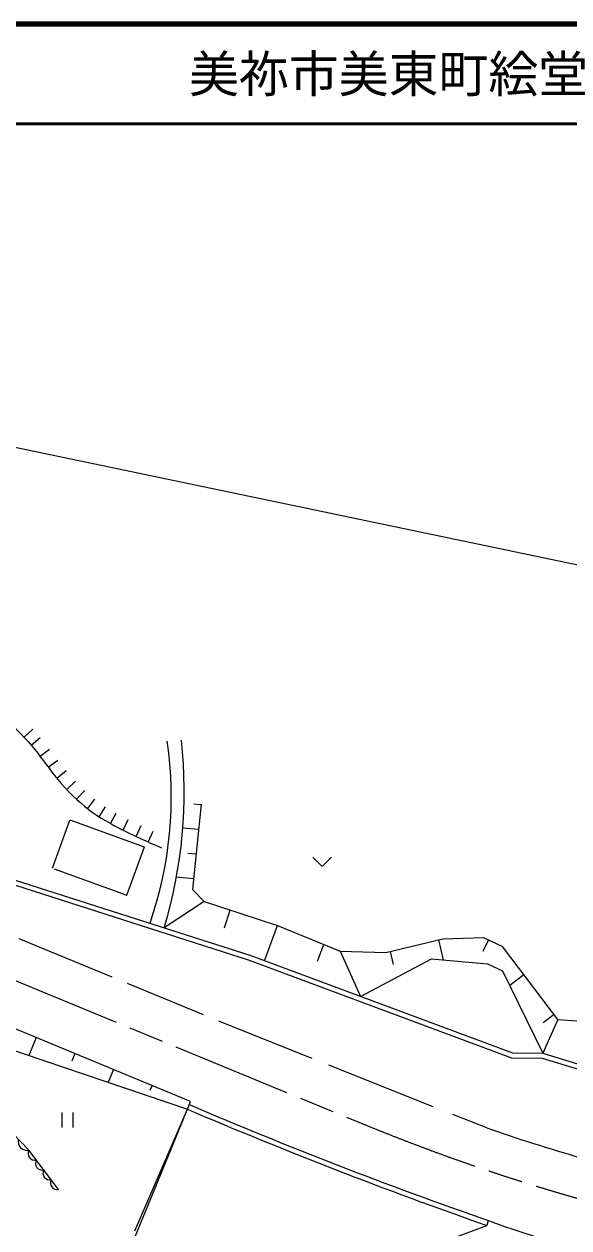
# Model space of a CAD drawing. Units: millimetres, scale not verified. Extents: x 40000 to 680000, y 20000 to 380000.
# Drawn here: x 388479 to 443104, y 259345 to 380000 of the extents above; entities that cross this region are included whole.
import ezdxf
from ezdxf.enums import TextEntityAlignment as Align

# ---------------------------------------------------------------- set-up
doc = ezdxf.new("R2010")
doc.units = ezdxf.units.MM
doc.header["$LTSCALE"] = 1000
doc.linetypes.add('CHAIN', pattern=[18.5, 12, -1.5, 3.5, -1.5])
for name, color, linetype, lineweight in [('M-BGD', 7, 'Continuous', 25), ('M-BMK', 2, 'CHAIN', 13), ('M-STR-HTXT', 7, 'Continuous', 13), ('M-TTL', 2, 'Continuous', 140), ('M-TTL-LINE', 7, 'Continuous', 50)]:
    doc.layers.add(name, color=color, linetype=linetype, lineweight=lineweight)
doc.layers.add('M-TTL-TXT', color=7, linetype='Continuous')
doc.styles.add('ＭＳ ゴシック', font='')
doc.styles.get('ＭＳ ゴシック').set_extended_font_data('MS Gothic')

msp = doc.modelspace()

# ---------------------------------------------------------------- linework, layer by layer
at = {"layer": 'M-BGD'}
for p, q in [((388491, 308518), (389367, 309337)), ((389187, 307734), (390103, 308510)), ((390085, 306611), (391038, 307340)), ((390905, 305520), (391863, 306242)), ((354378, 304335), (411038, 286165)), ((354551, 304804), (411202, 286637)), ((391757, 304425), (392686, 305185)), ((392752, 303292), (393623, 304118)), ((393750, 302308), (394568, 303186)), ((394846, 301363), (395583, 302311)), ((406221, 301829), (405370, 293278)), ((406215, 301760), (405502, 301831)), ((396014, 300550), (396655, 301564)), ((397129, 299885), (397719, 300930)), ((391314, 295395), (393058, 300197)), ((393078, 300253), (400522, 297550)), ((398401, 299217), (398930, 300293)), ((399721, 298591), (400231, 299677)), ((405966, 299264), (404395, 299420)), ((400936, 298022), (401437, 299112)), ((398792, 292679), (400556, 297537)), ((405720, 296789), (404911, 296870)), ((417420, 296505), (418357, 295568)), ((419295, 296505), (418357, 295568)), ((405179, 272030), (350358, 294635)), ((391480, 295334), (398792, 292679)), ((405476, 294337), (403752, 294508)), ((405370, 293278), (406540, 292075)), ((406540, 292075), (402519, 289422)), ((406540, 292075), (413903, 289653)), ((408583, 289438), (409153, 291216)), ((412590, 286121), (413903, 289653)), ((413903, 289653), (420166, 287090)), ((430449, 288312), (434524, 288442)), ((434524, 288442), (436445, 287548)), ((397319, 284466), (387971, 288320)), ((417902, 286070), (418530, 287760)), ((424753, 286938), (430449, 288312)), ((430026, 288210), (430508, 286214)), ((435026, 288208), (434488, 287052)), ((441979, 280236), (436445, 287548)), ((411038, 286165), (437354, 276380)), ((411202, 286637), (437446, 276879)), ((420166, 287090), (424753, 286938)), ((420166, 287090), (422201, 282548)), ((422201, 282548), (429337, 286322)), ((425166, 287037), (425478, 285742)), ((429337, 286322), (434942, 285805)), ((434942, 285805), (436455, 285097)), ((436455, 285097), (440504, 276855)), ((406472, 280691), (398843, 283837)), ((438595, 284707), (437175, 283632)), ((408419, 279889), (408009, 280058)), ((441979, 280236), (440504, 276855)), ((441613, 280720), (440517, 279891)), ((441979, 280236), (447881, 279830)), ((417362, 276328), (408419, 279889)), ((386317, 277538), (404855, 271245)), ((389698, 278414), (388966, 276639)), ((393568, 276818), (393253, 276054)), ((437354, 276380), (440427, 276355)), ((437446, 276879), (440504, 276855)), ((440427, 276355), (446617, 274450)), ((440504, 276855), (446763, 274928)), ((397439, 275222), (396911, 273942)), ((429502, 271495), (419023, 275667)), ((401309, 273626), (401096, 273110)), ((404855, 271245), (405179, 272030)), ((388966, 267131), (385769, 270444)), ((392256, 270924), (392256, 269424)), ((393381, 270924), (393381, 269424)), ((399576, 259046), (404855, 271245)), ((434857, 269362), (431452, 270718)), ((391947, 263199), (388966, 267131)), ((431997, 258534), (434862, 259604)), ((435018, 260079), (434862, 259604))]:
    msp.add_line(p, q, dxfattribs=at)
for centre, radius, start, end in [((364381, 302554), 38855, 340.95314, 8.22805), ((357235, 303092), 47303, 343.20245, 6.23268), ((591783, 708611), 475138, 246.85837, 250.73626), ((591783, 708611), 475638, 246.85837, 250.73626), ((498665, 454685), 196000, 251.00109, 253.89461), ((388793, 268031), 916, 167.12088, 280.84361), ((389557, 266806), 675, 151.21438, 283.12762), ((390303, 265823), 675, 151.21438, 283.12762), ((391048, 264840), 675, 151.21438, 283.12762), ((391793, 263857), 675, 151.21438, 283.12762), ((479581, 383360), 131087, 250.12619, 262.21547)]:
    msp.add_arc(centre, radius, start, end, dxfattribs=at)
msp.add_open_spline([(366963, 303257), (370762, 306351), (371798, 307255), (375085, 309561), (377221, 311059), (378362, 312000), (380648, 313259), (380972, 313437), (381168, 313516), (381523, 313621), (381860, 313721), (382066, 313791), (382415, 313744), (382943, 313673), (383123, 313305), (383549, 312984), (385453, 311552), (386429, 310620), (388101, 308924), (390335, 306657), (391061, 304903), (393347, 302691), (394515, 301561), (395251, 300989), (396649, 300163), (397941, 299400), (398718, 299064), (400075, 298424), (400918, 298027), (401196, 297898), (402247, 297437)], degree=3, knots=[0, 0, 0, 0, 1, 1, 1, 2, 2, 2, 3, 3, 3, 4, 4, 4, 5, 5, 5, 6, 6, 6, 7, 7, 7, 8, 8, 8, 9, 9, 9, 10, 10, 10, 10], dxfattribs=at)
at = {"layer": 'M-BMK'}
msp.add_line((369500, 291609), (422426, 269787), dxfattribs=at)
msp.add_arc((498665, 454685), 200000, 247.59214, 259.40936, dxfattribs=at)
at = {"layer": 'M-STR-HTXT'}
for p, q in [((558521, 301837), (355891, 344196)), ((404474, 270320), (390749, 237033))]:
    msp.add_line(p, q, dxfattribs=at)
at = {"layer": 'M-TTL'}
msp.add_line((680000, 380000), (40000, 380000), dxfattribs=at)
at = {"layer": 'M-TTL-LINE'}
msp.add_line((40000, 370000), (680000, 370000), dxfattribs=at)

# ---------------------------------------------------------------- texts
at = {"layer": 'M-TTL-TXT', "style": 'ＭＳ ゴシック'}
msp.add_text('美祢市美東町絵堂', height=3666, dxfattribs=at).set_placement((405024, 375000), align=Align.MIDDLE_LEFT)

doc.saveas('drawing.dxf')
